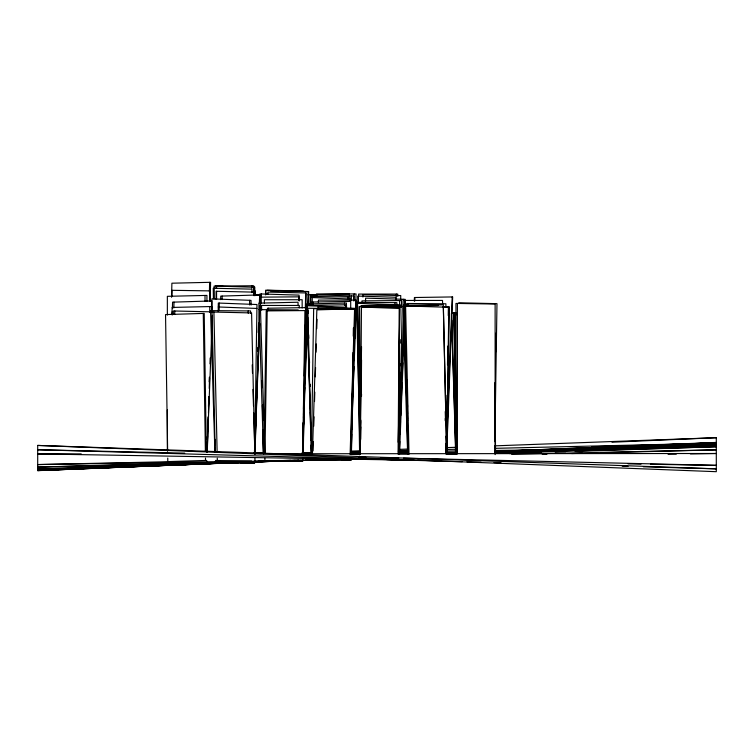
<?xml version="1.0" encoding="UTF-8"?>
<svg xmlns="http://www.w3.org/2000/svg" width="754" height="754" viewBox="0 0 754 754"><rect width="100%" height="100%" fill="white"/><g stroke="black" fill="none" stroke-linecap="round" stroke-linejoin="round"><path stroke-width="1.13" d="M255.295 295.606L255.333 290.912M359.846 454.332L360.101 421.543M360.337 453.842L361.468 307.019L399.667 306.077M361.26 396.312L361.543 359.894M398.084 454.115L399.205 308.471M398.564 454.134L399.686 308.49L361.468 307.019M446.745 435.558L446.82 425.02M495.001 441.712L495.453 383.145M495.755 344.493L495.83 333.956M218.179 311.289L218.311 303.042L256.982 304.531L254.692 454.059M219.15 310.525L219.273 303.08M254.579 460.939L254.541 463.286L216.832 461.844M263.278 452.871L263.523 436.491M265.757 291.421L265.7 294.927L265.653 290.158L303.41 291.025M264.032 453.635L266.228 310.893L304.927 310.591L302.712 454.511M264.88 460.647L264.918 458.309M264.993 453.625L267.18 310.884M302.665 458.017L302.627 460.364L263.928 460.656M303.278 454.096L303.994 407.301M304.248 390.921L304.296 387.415M311.411 454.785L313.655 308.65L353.664 309.263M313.758 297.104L313.787 294.767L353.786 295.992L353.72 300.676M351.326 300.601L351.392 295.917M351.364 454.096L351.666 434.191M351.741 429.507L352.099 406.086M351.439 454.228L353.004 352.514M353.249 336.152L353.381 327.962M359.63 453.965L359.96 432.768M361.948 303.221L361.986 300.865L401.58 300.554L401.486 306.444M359.884 454.426L361.543 346.651M360.299 440.27L360.582 421.467M362.947 297.029L362.985 294.682L400.742 295.559L400.666 300.243M399.592 305.285L399.658 300.573M398.951 366.567L399.856 307.99M399.045 454.426L399.818 404.05M399.997 392.334L400.299 372.419M400.751 343.136L400.808 339.62M399.243 452.485L399.403 441.882M407.923 453.993L408.065 443.211M446.123 453.899L446.274 444.521M446.736 414.04L447.028 395.275M447.49 364.795L447.782 346.039M448.253 315.549L448.376 307.34M446.604 453.917L448.856 307.359L442.655 307.123M447.056 454.059L449.346 306.718L442.485 306.614M456.538 446.434L456.434 453.493L454.031 453.531M495.001 401.382L495.284 382.542M495.755 351.929L496.047 333.089M495.01 432.004L496.98 303.664L458.743 302.778M171.573 297.264L171.893 283.202L210.592 282.307L210.159 301.053M171.874 296.162L172.016 290.309L210.253 290.893L210.008 301.43M209.414 291.704L209.631 282.335M209.527 301.421L209.772 290.884M206.973 439.318L207.03 436.971M267.397 310.582L267.453 308.226L306.152 307.632L302.759 454.803M267.887 294.418L267.934 292.081L306.171 292.957L305.738 311.694M268.358 310.563L268.415 308.207M305.342 308.169L305.69 292.948M302.74 441.656L303.174 422.919M303.494 408.875L303.928 390.138M304.248 376.086L304.682 357.358M304.984 344.474L305.436 324.569M303.061 454.445L304.597 387.641M360.167 453.983L360.789 426.971M361.496 396.434L361.552 394.088M398.187 442.24L399.13 401.128M399.94 365.897L399.997 363.551M398.875 453.983L402.259 307.17L363.551 307.17M171.95 314.456L172.166 307.434L211.751 306.529L211.601 311.204M172.185 315.049L172.289 311.534M172.402 308.018L172.581 302.156L211.714 300.95L211.393 311.506M173.835 307.971L174.014 302.109M209.65 312.42L209.829 306.567M207.067 452.183L207.567 435.774M207.718 431.081L208.151 417.019M208.472 406.463L208.764 397.085M209.226 381.844L209.376 377.16M207.293 451.646L208.368 416.538M208.472 413.032L208.981 396.642M209.235 388.451L209.555 377.914M209.989 363.871L210.168 358.018M220.639 299.621L220.743 296.115L259.876 294.908L259.63 303.099M222.072 299.583L222.176 296.068M254.993 454.002L259.517 306.605M302.722 442.815L302.788 440.468M303.476 418.159L303.796 407.594M304.23 393.503L304.418 387.631M302.731 449.629L303.023 440.242M303.485 424.992L304.032 407.405M304.248 400.365L304.644 387.462M305.002 375.737L305.219 368.697M305.756 351.1L305.832 348.753M311.543 454.153L311.76 447.141M312.307 457.961L312.231 460.317L350.459 459.139M312.41 454.436L316.85 309.894L355.077 308.725L350.601 454.436M312.995 450.901L313.287 441.495M313.758 426.217L314.05 416.821M314.512 401.543L314.804 392.137M315.276 376.868L315.568 367.462M316.03 352.184L316.284 343.956M316.755 328.687L317.048 319.281M353.928 300.959L354.144 293.947M350.12 454.455L354.597 308.735M350.978 444.342L351.307 433.757M351.741 419.648L352.033 410.233M352.504 394.945L352.749 386.708M353.258 370.242L353.372 366.717M353.833 366.453L351.138 454.153L350.987 435.435M354.012 360.601L354.408 347.735M354.766 336.048L355.021 327.858M355.52 311.487L356.058 293.947L316.473 293.947M173.241 314.484L173.373 310.968L212.515 311.873M174.674 314.522L174.815 311.006M206.803 460.694L206.709 463.031L167.567 462.136M207.114 452.485L212.383 315.389M257.51 351.241L257.651 347.726M258.236 332.495L258.594 323.117M259.357 303.193L259.536 298.509M254.55 453.22L254.824 446.189M255.229 435.642L255.766 421.58M255.992 415.718L259.555 323.136M260.318 303.212L260.498 298.527M254.777 452.768L255.05 445.727M255.229 441.043L259.734 323.758M302.722 434.577L303.174 422.853M303.494 414.653L307.274 316.162M307.726 304.437L308.216 291.544M302.712 447.49L307.707 317.34M308.207 304.446L308.697 291.553L270.46 290.959M317.971 309.272L318.056 306.925L356.274 308.386L351.76 425.85M318.367 302.448L318.452 300.101L356.227 300.101L355.502 318.876M318.442 309.291L318.537 306.944M351.732 414.087L352.043 405.869M352.495 394.116L352.815 385.897M353.268 374.154L353.532 367.104M353.984 355.36L354.305 347.132M354.757 335.389L355.068 327.161M355.52 315.417L355.794 308.367M350.996 436.217L351.081 433.87M351.76 416.274L352.165 405.709M352.486 397.499L352.891 386.934M353.249 377.547L353.654 366.991M354.012 357.603L354.418 347.038M354.738 338.829L355.181 327.095M350.987 445.821L351.439 434.078M359.488 454.021L360.798 420.129M359.62 454.351L360.035 443.776M365.492 301.657L365.624 298.132L405.2 299.347L404.973 305.229M403.013 306.341L403.286 299.291M398.47 452.042L399.017 437.951M399.234 432.08L404.069 306.407L367.452 307.255M399.243 454.389L399.743 441.467M400.006 434.427L400.506 421.505M400.732 415.633L401.232 402.711M401.496 395.661L401.995 382.74M402.268 375.699L402.759 362.778M403.032 355.728L403.484 343.984M403.758 336.934L403.984 331.063M399.507 454.332L404.54 323.419M414.285 301.034L414.427 297.519L452.664 296.935L452.032 313.306M414.766 301.025L414.907 297.519M446.745 438.385L447.197 426.698M447.508 418.508L452.183 296.944M446.736 451.231L451.759 320.318M611.984 442.212L716.3 437.706L716.3 471.693L37.7 445.425L37.7 470.637L197.652 464.106M42.403 470.044L37.7 470.242L41.225 470.1M95.324 467.876L85.918 468.262L96.503 467.857M114.146 467.103L104.74 467.489L115.324 467.094M132.958 466.34L123.552 466.717L134.137 466.33M150.602 465.614L142.374 465.953L151.78 465.614M161.186 465.18L169.424 464.841L37.7 469.78L196.474 464.087L37.7 470.553L237.633 462.598M188.236 464.068L180.008 464.407L189.414 464.087L174.127 464.671M218.82 462.815L224.701 462.579M261.157 461.08L258.801 461.175L263.504 461.08M445.803 453.512L456.387 453.079M716.3 442.428L495.199 451.495L497.546 451.373M161.186 465.227L170.602 464.85M205.88 463.418L208.236 463.324M218.82 462.89L227.048 462.56M456.387 453.248L446.981 453.635L456.387 453.324M495.199 451.674L684.547 444.087M672.785 444.464L706.894 443.079L495.199 451.335M234.108 462.57L199.998 463.955L238.811 462.57M271.742 461.09L257.623 461.552M305.851 459.714L310.554 459.563L305.851 459.742L308.197 459.554M495.199 451.948L716.3 442.956L495.199 451.976L497.546 451.891M204.702 463.823L235.286 462.579M290.554 460.317L277.623 460.732M256.454 461.844L254.098 461.938L303.494 460.336M258.801 461.759L276.445 461.052M281.148 460.864L295.266 460.308M305.851 459.883L314.079 459.554M446.981 454.266L456.387 453.889M495.199 452.343L716.3 443.541L495.199 452.249M195.295 464.068L37.7 470.279L238.811 462.598M199.998 463.88L232.929 462.588M258.801 461.561L271.742 461.052M446.981 454.153L456.387 453.785M278.801 461.071L254.098 462.013L301.138 460.336M281.148 460.977L298.791 460.308L254.098 461.033M305.851 460.034L318.782 459.544M495.199 452.805L716.3 444.37L495.199 452.645L495.001 445.529M304.673 452.843L302.316 452.928L311.732 452.984M307.019 452.758L311.732 452.589L302.316 452.834L311.732 452.824M350.535 451.156L359.95 450.807M398.753 449.384L406.99 449.082M446.981 447.612L455.209 447.311M495.199 445.84L716.3 437.706M446.981 453.795L451.684 453.616M502.249 451.712L505.783 451.58M521.071 451.005L524.596 450.873M538.714 450.345L543.417 450.166M554.001 449.77L561.061 449.507M575.17 448.969L579.873 448.8M593.992 448.262L597.517 448.13M613.982 447.508L616.329 447.424M199.998 463.71L209.405 463.352M211.761 463.267L230.573 462.56M451.684 454.276L456.387 454.106L454.294 314.672L457.065 314.588M499.902 451.288L516.367 450.713M521.071 450.543L535.18 450.044M538.714 449.921L561.061 449.139M564.586 449.007L579.873 448.47M585.754 448.262L597.517 447.848M606.923 447.518L616.329 447.188M629.27 446.736L633.973 446.566M650.438 445.982L652.794 445.906M202.355 463.352L37.7 469.092L236.454 462.541M205.88 463.229L236.454 462.164M254.098 461.552L268.217 461.052M495.199 453.145L716.3 445.435L495.199 453.371L716.3 446.726L575.17 451.382M305.851 460.166L322.316 459.572M305.851 460.251L327.019 459.554M509.308 453.55L515.189 453.352M532.833 452.777L541.061 452.504M555.18 452.032L565.764 451.684M408.055 454.37L404.634 305.936L443.324 304.823L446.764 454.304M206.483 460.421L167.793 461.608L167.746 458.074M446.981 453.267L456.387 452.984M495.199 451.825L497.546 451.759M185.889 462.692L37.7 467.15L247.039 461.816M167.567 465.114L206.709 463.908M591.636 446.754L666.904 444.587M696.31 443.748L703.359 443.541M252.92 461.665L335.247 459.563M350.535 459.177L364.653 458.818M542.239 454.285L546.942 454.172M571.645 453.54L582.229 453.267M601.042 452.786L716.3 449.846L511.664 454.285M360.987 305.587L400.138 304.682M350.535 451.712L359.95 451.495M398.753 450.581L406.99 450.392M446.981 449.459L455.209 449.271M495.199 448.328L684.547 443.908M692.775 443.72L703.359 443.475M167.35 464.266L206.926 463.352M167.35 464.982L173.976 464.832M175.588 464.794L206.926 464.068M168.246 461.731L37.7 464.568L251.751 461.08M302.316 460.251L344.653 459.563M348.188 459.506L372.881 459.101M668.082 454.294L676.31 454.162M690.428 453.927L716.3 453.503L271.742 453.767M307.764 305.37L345.521 304.795L345.596 307.142M362.354 306.284L401.053 305.69M456.424 312.608L451.561 312.684L455.793 450.515M263.928 461.288L302.627 460.694M302.316 452.815L311.732 452.692M350.535 452.221L359.95 452.108M398.753 451.627L408.168 451.514M446.981 451.033L455.209 450.939M495.199 450.449L535.18 449.959M551.645 449.752L555.18 449.714M350.535 452.692L359.95 452.654M398.753 452.532L408.168 452.494M446.981 452.362L455.209 452.334M404.097 300.441L442.513 300.441L442.617 303.956M438.526 305.125L403.72 305.125L407.528 429.13M404.003 305.587L438.338 305.587M362.156 306.821L401.307 306.821M81.215 453.88L37.7 453.908L414.05 460.26M280.846 460.76L302.854 460.76M350.535 453.116L359.95 453.154M398.753 453.295L408.168 453.324M455.209 453.493L446.981 453.465L446.83 426.312M352.891 454.172L359.95 454.219M307.839 294.814L317.255 294.88M397.386 306.935L359.149 306.642L360.167 439.384M365.153 306.755L400.468 307.019M347.867 308.575L307.849 308.273L311.223 454.728M259.056 309.63L298.207 309.932M456.858 314.399L454.464 314.38L455.529 453.097M254.098 452.683L263.504 452.768M302.316 453.097L311.732 453.182M350.535 453.512L359.95 453.597M398.753 453.927L408.168 454.012M330.148 459.563L351.355 459.723M263.702 460.751L302.854 461.052M215.201 461.75L255.22 462.061M254.098 452.72L263.504 452.824M302.316 453.295L311.732 453.408M350.535 453.87L359.95 453.983M254.098 453.192L263.504 453.295M350.535 454.247L354.069 454.285M302.316 454.134L311.732 454.238M254.098 452.862L263.504 452.994M302.316 453.531L311.732 453.663M350.535 454.2L356.416 454.276M254.098 453.041L263.504 453.163M254.098 453.314L263.504 453.437M302.316 453.946L311.732 454.068M254.098 453.437L261.157 453.531M302.316 454.096L311.732 454.219M254.098 453.107L263.504 453.248M302.316 453.795L311.732 453.946M318.386 459.572L351.355 460.072M202.345 464.078L206.257 464.134M417.575 460.317L441.099 460.722M628.091 463.88L641.032 464.096M650.438 464.257L716.3 465.359L403.465 458.159M254.324 292.137L216.087 291.261L216.087 299.461M254.918 294.88L260.63 295.012M184.711 453.126L37.7 449.742L462.268 461.693M358.772 457.131L365.831 457.292M381.119 457.65L398.753 458.055M215.418 460.458L254.993 461.373L254.918 457.867M466.971 461.825L481.08 462.221M494.021 462.579L501.08 462.777M622.21 466.189L628.091 466.358M643.379 466.783L716.3 468.837L37.7 445.425M215.635 285.917L222.788 286.134M252.486 287.048L254.777 287.123L254.777 295.342M267.246 290.328L278.575 290.676M287.246 290.95L306.812 291.544M404.634 305.936L443.324 307.123L446.717 454.389M350.45 299.027L312.241 297.557L312.241 304.597M395.275 304.757L356.595 303.268L360.044 453.05M346.227 307.227L307.104 305.728L310.271 408.743M456.867 313.523L451.429 313.315L455.727 453.437M218.245 306.972L256.925 308.452M367.17 458.809L373.362 459.045M386.604 459.554L398.517 460.006M340.827 459.544L350.45 459.912M239.631 462.579L251.346 463.022M230.724 462.56L254.541 463.474M453.343 313.391L455.039 368.734M455.407 380.506L455.906 396.99M446.736 437.848L447.207 453.116M445.237 411.59L445.52 420.949M445.991 436.151L446.528 453.701M445.246 418.555L445.312 420.911M446 443.277L446.33 453.861M445.982 451.363L446.048 453.701M404.832 300.441L405.021 306.312M404.201 305.125L404.521 315.653M404.992 330.865L405.275 340.224M405.746 355.426L406.038 364.785M406.5 379.997L406.792 389.356M407.254 404.568L407.546 413.927M408.084 431.476L408.3 438.489M404.04 306.765L404.512 322.062M404.766 330.299L405.266 346.774M405.52 355.011L406.029 371.486M406.283 379.724L406.792 396.199M407.037 404.436L407.546 420.911M407.876 431.505L408.31 445.623M407.603 431.476L408.291 453.701M403.861 330.968L407.65 454.294M346.586 308.923L346.406 303.042L306.821 303.956L311.006 440.27M350.996 449.497L351.062 454.634M344.484 303.089L344.559 305.436M308.575 294.814L308.867 304.173M307.905 310.082L308.009 313.607M308.669 334.795L308.772 338.329M309.423 359.507L309.536 363.042M310.186 384.22L310.252 386.576M310.375 412.259L311.025 433.333M311.383 445.039L311.675 454.408M311.157 444.973L311.44 454.379M298.113 305.756L298.009 302.231L258.858 303.136L263.485 453.719M260.3 303.099L264.88 452.56M250.639 313.278L250.573 310.94L210.555 310.629L214.909 452.381M252.232 364.832L252.477 373.032M252.986 389.432L253.485 405.831M253.702 412.862L254.965 453.861M248.179 310.921L248.245 313.268M445.982 447.942L446.123 453.823M405.595 305.964L409.017 454.398M406.651 379.941L406.783 385.822M407.217 404.662L407.546 418.79M407.848 431.74L408.282 450.581M357.556 303.306L360.035 410.968M360.28 421.495L360.469 429.686M350.978 443.324L351.213 453.87M299.225 300.978L299.084 295.116L259.951 293.919L260.168 303.297M299.329 307.802L299.272 305.445L260.121 305.445L260.224 310.158M298.989 300.365L298.904 296.85L260.205 297.151L260.337 303.004M261.393 293.956L261.468 297.481M261.553 305.445L261.666 310.158M261.157 297.142L261.299 302.995M262.684 404.841L262.76 408.357M263.278 430.6L263.523 441.128M261.949 380.685L262.006 383.032M262.515 405.313L262.76 415.859M263.089 429.931L263.514 448.696M261.855 380.751L262.015 387.81M262.42 405.464L262.778 420.751M262.995 430.166L263.532 453.701M254.805 453.192L251.582 312.929L211.997 312.015L215.229 452.277M251.129 305.04L251.016 300.356L211.893 298.857L212.166 310.563M254.475 450.27L254.55 453.785M249.583 300.299L249.687 304.984M213.91 312.062L217.143 452.325M217.275 458.168L217.331 460.506M215.135 439.403L215.267 445.256M454.775 314.654L456.556 430.657M446.745 419.987L447.254 452.956M446.745 435.718L447.009 453.324M407.141 403.993L407.537 429.818M407.754 443.908L407.914 454.474M406.547 379.356L406.783 394.662M406.924 404.078L407.688 453.531M396.906 305.012L396.868 302.665L357.273 302.363L359.62 454.813M396.133 299.602L396.095 297.255L357.867 296.086L357.98 303.108M395.614 297.246L395.652 299.583M394.945 302.656L394.983 304.993M358.348 296.096L358.461 303.127M359.96 431.976L360.026 436.66M251.987 292.665L251.94 289.14L213.241 288.254L213.41 298.829M214.202 288.273L214.362 298.848M206.332 451.005L204.221 313.4L165.541 314.588L167.633 451.024M203.269 313.428L205.38 451.033M205.484 458.093L205.522 460.449M495.01 382.872L495.538 452.23M447.018 421.015L447.273 453.87M445.916 307.33L445.887 303.796L406.736 303.494L406.755 305.851M408.178 303.513L408.187 305.87M407.518 404.813L407.537 407.169M407.81 443.682L407.895 454.285M407.301 404.021L407.537 434.53M407.603 443.918L407.688 454.474M397.782 296.426L397.763 294.079L358.612 294.079L358.631 296.426M396.321 294.079L396.34 296.426M359.62 306.642L360.648 439.384M359.677 432.664L359.837 453.804M349.95 300.544L349.922 297.029L310.337 296.426L310.394 304.635M349.479 296.256L349.46 293.909L310.771 294.795L310.837 304.211M348.009 297.001L348.028 299.347M311.722 294.776L311.741 297.123M311.477 445.388L311.553 454.766M253.768 295.144L253.693 285.766L214.108 286.068L214.127 288.414M254.927 446.425L254.984 453.465M251.779 285.775L251.798 288.122M495.124 454.624L495.124 304.032L455.972 303.428L455.972 454.021M457.414 303.447L457.414 454.049M350.695 308.48L350.695 301.43L311.996 302.024L311.996 304.371M312.948 302.005L312.948 304.362M302.156 307.952L302.156 299.734L264.39 299.734L264.39 303.249M254.777 445.727L254.777 453.946M254.324 295.653L254.315 287.255L216.096 286.086L216.096 288.424M253.844 287.246L253.844 295.643M216.577 286.096L216.577 288.433M216.568 291.27L216.568 299.47M206.926 301.27L206.926 295.408L167.35 296.322L167.35 315.059M205.013 295.455L205.013 301.308M167.35 409.931L167.35 450.93M58.869 469.374L48.284 469.808L58.869 469.384M77.69 468.602L67.106 469.035L77.69 468.62M716.3 442.702L709.241 442.984L716.3 442.702M456.387 453.522L446.981 453.908L456.387 453.559M456.387 452.843L445.803 453.258L456.387 452.824M516.367 451.184L514.011 451.269L516.367 451.194M311.732 453.823L302.316 453.719L311.732 453.814"/></g></svg>
